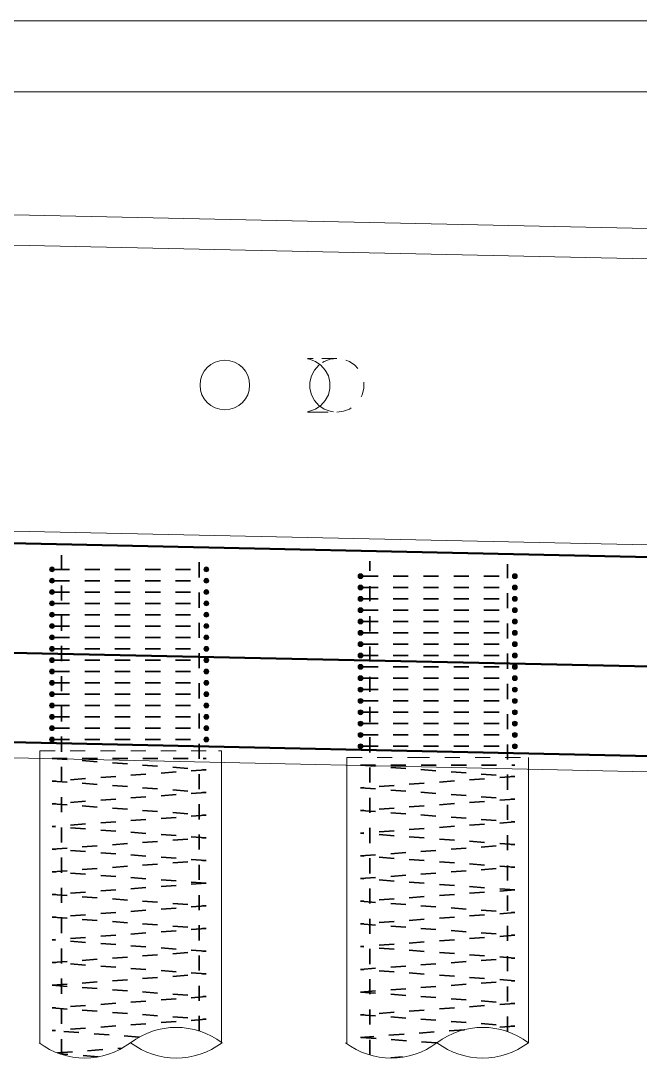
# Model space of a CAD drawing. Header units: metres. Extents: x 1110 to 1218, y -510 to 23.
# Drawn here: x 1173.52 to 1177.62, y 16.05 to 22.94 of the extents above; entities that cross this region are included whole.
import ezdxf

# ---------------------------------------------------------------- set-up
doc = ezdxf.new("R2010")
doc.units = ezdxf.units.M
doc.linetypes.add('JacobsDash', pattern=[0.0045, 0.003, -0.0015])
for name, color, linetype, lineweight in [('A-DETL', 7, 'Continuous', 13), ('A-DETL-GENF', 7, 'Continuous', 9), ('S-BEAM', 7, 'Continuous', 50), ('S-BEAM-HDLN', 7, 'JacobsDash', 18), ('S-FNDN', 7, 'Continuous', 50), ('S-FNDN-HDLN', 7, 'JacobsDash', 18)]:
    doc.layers.add(name, color=color, linetype=linetype, lineweight=lineweight)

# ---------------------------------------------------------------- blocks, each defined once
blk = doc.blocks.new('S_Det_Reinf_Bar Section_2D Grey - N32-6361576-DRG-2873072 - ELEVATION - ABUTMENT A Copy 1')
at = {"layer": 'A-DETL-GENF', "true_color": 0x808080}
blk.add_hatch(color=8, dxfattribs=at).paths.add_polyline_path([(1122.9541, 18.3196), (1122.9583, 18.3202), (1122.9621, 18.3218), (1122.9654, 18.3243), (1122.968, 18.3276), (1122.9696, 18.3315), (1122.9701, 18.3356), (1122.9696, 18.3398), (1122.968, 18.3436), (1122.9654, 18.347), (1122.9621, 18.3495), (1122.9583, 18.3511), (1122.9541, 18.3516), (1122.95, 18.3511), (1122.9461, 18.3495), (1122.9428, 18.347), (1122.9403, 18.3436), (1122.9387, 18.3398), (1122.9381, 18.3356), (1122.9387, 18.3315), (1122.9403, 18.3276), (1122.9428, 18.3243), (1122.9461, 18.3218), (1122.95, 18.3202)])
at = {"layer": 'A-DETL-GENF', "color": 8, "lineweight": 18, "true_color": 0x808080}
for start, end in [(0, 180), (180, 0)]:
    blk.add_arc((1122.9541, 18.3356), 0.016, start, end, dxfattribs=at)
blk = doc.blocks.new('S_Det_Reinf_Bar Section_2D Grey - N32-6361679-DRG-2873072 - ELEVATION - ABUTMENT A Copy 1')
at = {"layer": 'A-DETL-GENF', "true_color": 0x808080}
blk.add_hatch(color=8, dxfattribs=at).paths.add_polyline_path([(1123.9741, 18.3196), (1123.9783, 18.3202), (1123.9821, 18.3218), (1123.9854, 18.3243), (1123.988, 18.3276), (1123.9896, 18.3315), (1123.9901, 18.3356), (1123.9896, 18.3398), (1123.988, 18.3436), (1123.9854, 18.347), (1123.9821, 18.3495), (1123.9783, 18.3511), (1123.9741, 18.3516), (1123.97, 18.3511), (1123.9661, 18.3495), (1123.9628, 18.347), (1123.9603, 18.3436), (1123.9587, 18.3398), (1123.9581, 18.3356), (1123.9587, 18.3315), (1123.9603, 18.3276), (1123.9628, 18.3243), (1123.9661, 18.3218), (1123.97, 18.3202)])
at = {"layer": 'A-DETL-GENF', "color": 8, "lineweight": 18, "true_color": 0x808080}
for start, end in [(0, 180), (180, 0)]:
    blk.add_arc((1123.9741, 18.3356), 0.016, start, end, dxfattribs=at)
blk = doc.blocks.new('S_Det_Reinf_Bar Section_2D Grey - N32-V33-DRG-2873072 - ELEVATION - ABUTMENT A Copy 1')
at = {"layer": 'A-DETL-GENF', "true_color": 0x808080}
blk.add_hatch(color=8, dxfattribs=at).paths.add_polyline_path([(1135.3558, 18.8442), (1135.3599, 18.8447), (1135.3638, 18.8463), (1135.3671, 18.8488), (1135.3696, 18.8522), (1135.3712, 18.856), (1135.3718, 18.8602), (1135.3712, 18.8643), (1135.3696, 18.8682), (1135.3671, 18.8715), (1135.3638, 18.874), (1135.3599, 18.8756), (1135.3558, 18.8762), (1135.3516, 18.8756), (1135.3478, 18.874), (1135.3445, 18.8715), (1135.3414, 18.8669), (1135.3403, 18.8643), (1135.3398, 18.8602), (1135.3403, 18.856), (1135.3419, 18.8522), (1135.3445, 18.8488), (1135.3478, 18.8463), (1135.3516, 18.8447)])
at = {"layer": 'A-DETL-GENF', "color": 8, "lineweight": 18, "true_color": 0x808080}
for start, end in [(0, 180), (180, 0)]:
    blk.add_arc((1135.3558, 18.8602), 0.016, start, end, dxfattribs=at)
blk = doc.blocks.new('S_Det_Reinf_Bar Section_2D Grey - N32-V34-DRG-2873072 - ELEVATION - ABUTMENT A Copy 1')
at = {"layer": 'A-DETL-GENF', "true_color": 0x808080}
blk.add_hatch(color=8, dxfattribs=at).paths.add_polyline_path([(1136.3758, 18.8442), (1136.3799, 18.8447), (1136.3838, 18.8463), (1136.3871, 18.8488), (1136.3896, 18.8522), (1136.3912, 18.856), (1136.3918, 18.8602), (1136.3912, 18.8643), (1136.3885, 18.8697), (1136.3871, 18.8715), (1136.3838, 18.874), (1136.3799, 18.8756), (1136.3758, 18.8762), (1136.3716, 18.8756), (1136.3678, 18.874), (1136.3645, 18.8715), (1136.3619, 18.8682), (1136.3603, 18.8643), (1136.3598, 18.8602), (1136.3603, 18.856), (1136.3619, 18.8522), (1136.3645, 18.8488), (1136.3678, 18.8463), (1136.3716, 18.8447)])
at = {"layer": 'A-DETL-GENF', "color": 8, "lineweight": 18, "true_color": 0x808080}
for start, end in [(0, 180), (180, 0)]:
    blk.add_arc((1136.3758, 18.8602), 0.016, start, end, dxfattribs=at)
blk = doc.blocks.new('S_Det_Reinf_Bar Section_2D Grey - N32-V35-DRG-2873072 - ELEVATION - ABUTMENT A Copy 1')
at = {"layer": 'A-DETL-GENF', "true_color": 0x808080}
blk.add_hatch(color=8, dxfattribs=at).paths.add_polyline_path([(1137.3952, 18.1244), (1137.3993, 18.1249), (1137.4032, 18.1265), (1137.4065, 18.1291), (1137.409, 18.1324), (1137.4106, 18.1363), (1137.411, 18.1415), (1137.4106, 18.1445), (1137.409, 18.1484), (1137.4065, 18.1517), (1137.4032, 18.1543), (1137.3993, 18.1559), (1137.3952, 18.1564), (1137.391, 18.1559), (1137.3872, 18.1543), (1137.3838, 18.1517), (1137.3813, 18.1484), (1137.3797, 18.1445), (1137.3792, 18.1404), (1137.3797, 18.1363), (1137.3813, 18.1324), (1137.3838, 18.1291), (1137.3872, 18.1265), (1137.391, 18.1249)])
at = {"layer": 'A-DETL-GENF', "color": 8, "lineweight": 18, "true_color": 0x808080}
for start, end in [(0, 180), (180, 0)]:
    blk.add_arc((1137.3952, 18.1404), 0.016, start, end, dxfattribs=at)
blk = doc.blocks.new('S_Det_Reinf_Bar Section_2D Grey - N32-V36-DRG-2873072 - ELEVATION - ABUTMENT A Copy 1')
at = {"layer": 'A-DETL-GENF', "true_color": 0x808080}
blk.add_hatch(color=8, dxfattribs=at).paths.add_polyline_path([(1137.3952, 18.1994), (1137.3993, 18.1999), (1137.4032, 18.2015), (1137.4065, 18.2041), (1137.409, 18.2074), (1137.4109, 18.2133), (1137.4112, 18.2154), (1137.4106, 18.2195), (1137.409, 18.2234), (1137.4065, 18.2267), (1137.4032, 18.2293), (1137.3993, 18.2309), (1137.3952, 18.2314), (1137.391, 18.2309), (1137.3872, 18.2293), (1137.3838, 18.2267), (1137.3813, 18.2234), (1137.3797, 18.2195), (1137.3794, 18.2133), (1137.3797, 18.2113), (1137.3813, 18.2074), (1137.3838, 18.2041), (1137.3872, 18.2015), (1137.391, 18.1999)])
at = {"layer": 'A-DETL-GENF', "color": 8, "lineweight": 18, "true_color": 0x808080}
for start, end in [(0, 180), (180, 0)]:
    blk.add_arc((1137.3952, 18.2154), 0.016, start, end, dxfattribs=at)
blk = doc.blocks.new('S_Det_Reinf_Bar Section_2D Grey - N32-V37-DRG-2873072 - ELEVATION - ABUTMENT A Copy 1')
at = {"layer": 'A-DETL-GENF', "true_color": 0x808080}
blk.add_hatch(color=8, dxfattribs=at).paths.add_polyline_path([(1138.4152, 18.1994), (1138.4193, 18.1999), (1138.4232, 18.2015), (1138.4265, 18.2041), (1138.429, 18.2074), (1138.4309, 18.2133), (1138.4312, 18.2154), (1138.4306, 18.2195), (1138.429, 18.2234), (1138.4265, 18.2267), (1138.4232, 18.2293), (1138.4171, 18.2311), (1138.4152, 18.2314), (1138.411, 18.2309), (1138.4072, 18.2293), (1138.4038, 18.2267), (1138.4013, 18.2234), (1138.3997, 18.2195), (1138.3994, 18.2133), (1138.3997, 18.2113), (1138.4013, 18.2074), (1138.4038, 18.2041), (1138.4072, 18.2015), (1138.411, 18.1999)])
at = {"layer": 'A-DETL-GENF', "color": 8, "lineweight": 18, "true_color": 0x808080}
for start, end in [(0, 180), (180, 0)]:
    blk.add_arc((1138.4152, 18.2154), 0.016, start, end, dxfattribs=at)
blk = doc.blocks.new('CS_DET_Pile-Column_BreakLine - CS_Tubular BreakLine-6356722-DRG-2873072 - ELEVATION - ABUTMENT A Copy 1')
at = {"layer": 'A-DETL-GENF', "lineweight": 18}
for centre, start, end in [((1113.8524, 15.7794), 52.95733, 127.04267), ((1113.2474, 16.581), 232.95733, 307.04267), ((1113.8524, 16.581), 232.95733, 307.04267)]:
    blk.add_arc(centre, 0.5021, start, end, dxfattribs=at)
blk = doc.blocks.new('T2DExtentArrowReinf_v1 - Extent-9233316-DRG-2873072 - ELEVATION - ABUTMENT A Copy 1')
at = {"layer": 'A-DETL-GENF'}
blk.add_line((1112.6613, 22.4672), (1142.8289, 22.4672), dxfattribs=at)
blk = doc.blocks.new('T2DExtentArrowReinf_v1 - Extent-9233357-DRG-2873072 - ELEVATION - ABUTMENT A Copy 1')
at = {"layer": 'A-DETL-GENF'}
blk.add_line((1112.6613, 22.9372), (1142.8289, 22.9372), dxfattribs=at)

msp = doc.modelspace()

# ---------------------------------------------------------------- linework, layer by layer
at = {"layer": 'A-DETL'}
msp.add_line((1164.7397, 21.8428), (1181.4892, 21.4804), dxfattribs=at)
at = {"layer": 'A-DETL', "lineweight": 50}
for p, q in [((1181.3942, 19.3111), (1171.5356, 19.5244)), ((1181.3257, 18.5884), (1172.1883, 18.7862)), ((1171.5356, 18.2091), (1181.3657, 17.9964))]:
    msp.add_line(p, q, dxfattribs=at)
at = {"layer": 'A-DETL', "color": 8, "linetype": 'JacobsDash', "lineweight": 35, "true_color": 0x808080}
for p, q in [((1173.7901, 16.1042), (1173.7901, 19.4102)), ((1174.7001, 16.2569), (1174.7001, 19.3902)), ((1173.7435, 19.3102), (1174.7315, 19.3102)), ((1175.8295, 16.1002), (1175.8295, 19.3654)), ((1176.7395, 16.253), (1176.7395, 19.3454)), ((1173.7435, 19.2352), (1174.7315, 19.2352)), ((1175.7829, 19.2654), (1176.7709, 19.2654)), ((1175.7829, 19.1904), (1176.7709, 19.1904)), ((1173.7435, 19.1602), (1174.7315, 19.1602)), ((1175.7829, 19.1154), (1176.7709, 19.1154)), ((1173.7435, 19.0852), (1174.7315, 19.0852)), ((1175.7829, 19.0404), (1176.7709, 19.0404)), ((1173.7435, 19.0102), (1174.7315, 19.0102)), ((1175.7829, 18.9654), (1176.7709, 18.9654)), ((1173.7435, 18.9352), (1174.7315, 18.9352)), ((1175.7829, 18.8904), (1176.7709, 18.8904)), ((1173.7435, 18.8602), (1174.7315, 18.8602)), ((1173.7435, 18.7852), (1174.7315, 18.7852)), ((1175.7829, 18.8154), (1176.7709, 18.8154)), ((1173.7435, 18.7102), (1174.7315, 18.7102)), ((1175.7829, 18.7404), (1176.7709, 18.7404)), ((1173.7435, 18.6352), (1174.7315, 18.6352)), ((1175.7829, 18.6654), (1176.7709, 18.6654)), ((1173.7435, 18.5602), (1174.7315, 18.5602)), ((1175.7829, 18.5904), (1176.7709, 18.5904)), ((1173.7435, 18.4852), (1174.7315, 18.4852)), ((1175.7829, 18.5154), (1176.7709, 18.5154)), ((1173.7435, 18.4102), (1174.7315, 18.4102)), ((1175.7829, 18.4404), (1176.7709, 18.4404)), ((1173.7435, 18.3352), (1174.7315, 18.3352)), ((1175.7829, 18.3654), (1176.7709, 18.3654)), ((1175.7829, 18.2904), (1176.7709, 18.2904)), ((1173.7435, 18.2602), (1174.7315, 18.2602)), ((1175.7829, 18.2154), (1176.7709, 18.2154)), ((1173.7435, 18.1852), (1174.7315, 18.1852)), ((1175.7829, 18.1404), (1176.7709, 18.1404)), ((1173.7275, 18.0602), (1174.7475, 17.9852)), ((1173.7275, 18.0602), (1174.7475, 18.0602)), ((1175.7669, 18.0154), (1176.7869, 17.9404)), ((1175.7669, 18.0154), (1176.7869, 18.0154)), ((1174.7475, 17.9852), (1173.7275, 17.9102)), ((1176.7869, 17.9404), (1175.7669, 17.8654)), ((1173.7275, 17.9102), (1174.7475, 17.8352)), ((1175.7669, 17.8654), (1176.7869, 17.7904)), ((1174.7475, 17.8352), (1173.7275, 17.7602)), ((1176.7869, 17.7904), (1175.7669, 17.7154)), ((1173.7275, 17.7602), (1174.7475, 17.6852)), ((1175.7669, 17.7154), (1176.7869, 17.6404)), ((1174.7475, 17.6852), (1173.7275, 17.6102)), ((1174.7475, 17.5352), (1173.7275, 17.6102)), ((1176.7869, 17.6404), (1175.7669, 17.5654)), ((1173.7275, 17.4602), (1174.7475, 17.5352)), ((1176.7869, 17.4904), (1175.7669, 17.5654)), ((1174.7475, 17.3852), (1173.7275, 17.4602)), ((1175.7669, 17.4154), (1176.7869, 17.4904)), ((1173.7275, 17.3102), (1174.7475, 17.3852)), ((1176.7869, 17.3404), (1175.7669, 17.4154)), ((1174.7475, 17.2352), (1173.7275, 17.3102)), ((1175.7669, 17.2654), (1176.7869, 17.3404)), ((1174.7475, 17.2352), (1173.7275, 17.1602)), ((1176.7869, 17.1904), (1175.7669, 17.2654)), ((1176.7869, 17.1904), (1175.7669, 17.1154)), ((1173.7275, 17.1602), (1174.7475, 17.0852)), ((1175.7669, 17.1154), (1176.7869, 17.0404)), ((1174.7475, 17.0852), (1173.7275, 17.0102)), ((1176.7869, 17.0404), (1175.7669, 16.9654)), ((1173.7275, 17.0102), (1174.7475, 16.9352)), ((1175.7669, 16.9654), (1176.7869, 16.8904)), ((1174.7475, 16.9352), (1173.7275, 16.8602)), ((1176.7869, 16.8904), (1175.7669, 16.8154)), ((1174.7475, 16.7852), (1173.7275, 16.8602)), ((1173.7275, 16.7102), (1174.7475, 16.7852)), ((1176.7869, 16.7404), (1175.7669, 16.8154)), ((1174.7475, 16.6352), (1173.7275, 16.7102)), ((1175.7669, 16.6654), (1176.7869, 16.7404)), ((1173.7275, 16.5602), (1174.7475, 16.6352)), ((1176.7869, 16.5904), (1175.7669, 16.6654)), ((1173.7275, 16.5602), (1174.7475, 16.4852)), ((1175.7669, 16.5154), (1176.7869, 16.5904)), ((1174.7475, 16.4852), (1173.7275, 16.4102)), ((1175.7669, 16.5154), (1176.7869, 16.4404)), ((1173.7275, 16.4102), (1174.7475, 16.3352)), ((1176.7869, 16.4404), (1175.7669, 16.3654)), ((1174.7475, 16.3352), (1173.7275, 16.2602)), ((1175.7669, 16.3654), (1176.7869, 16.2904)), ((1176.4538, 16.2659), (1175.7669, 16.2154)), ((1176.7869, 16.2904), (1176.6236, 16.2784)), ((1174.3043, 16.2177), (1173.7275, 16.2602)), ((1176.2695, 16.1784), (1175.7669, 16.2154)), ((1173.7632, 16.1128), (1174.1908, 16.1442)), ((1174.0323, 16.0877), (1173.7839, 16.106)), ((1175.9676, 16.0802), (1176.0453, 16.0859))]:
    msp.add_line(p, q, dxfattribs=at)
at = {"layer": 'A-DETL', "lineweight": 18}
msp.add_circle((1174.8698, 20.5292), 0.164, dxfattribs=at)
at = {"layer": 'S-BEAM', "lineweight": 13}
for p, q in [((1181.4892, 21.2804), (1164.7374, 21.6428)), ((1175.4541, 20.705), (1175.4156, 20.705)), ((1175.4156, 20.35), (1175.4541, 20.35)), ((1164.7373, 19.7524), (1181.4882, 19.3899)), ((1181.4881, 17.8896), (1164.7373, 18.252))]:
    msp.add_line(p, q, dxfattribs=at)
at = {"layer": 'S-BEAM', "lineweight": 13, "flags": 128}
for points in [[(1175.4159, 20.7025), (1175.4291, 20.6998), (1175.4697, 20.6847), (1175.5054, 20.6604), (1175.5342, 20.6283), (1175.5544, 20.5904), (1175.5648, 20.5489), (1175.5648, 20.5061), (1175.5544, 20.4646), (1175.5342, 20.4267), (1175.5054, 20.3946), (1175.4697, 20.3703), (1175.4291, 20.3552), (1175.4159, 20.3525)], [(1175.4977, 20.6659), (1175.491, 20.6604), (1175.4622, 20.6283), (1175.442, 20.5904), (1175.4316, 20.5489), (1175.4316, 20.5061), (1175.442, 20.4646), (1175.4622, 20.4267), (1175.491, 20.3946), (1175.4977, 20.3891)]]:
    msp.add_lwpolyline(points, dxfattribs=at)
at = {"layer": 'S-BEAM-HDLN', "color": 8, "lineweight": 13, "true_color": 0x808080}
for p, q in [((1175.6104, 20.705), (1175.4541, 20.705)), ((1175.4541, 20.35), (1175.6104, 20.35))]:
    msp.add_line(p, q, dxfattribs=at)
at = {"layer": 'S-BEAM-HDLN', "color": 8, "lineweight": 13, "true_color": 0x808080, "flags": 128}
for points in [[(1175.6104, 20.705), (1175.5673, 20.6998), (1175.5267, 20.6847), (1175.4977, 20.6659)], [(1175.6104, 20.35), (1175.6535, 20.3552), (1175.6941, 20.3703), (1175.7298, 20.3946), (1175.7586, 20.4267), (1175.7788, 20.4646), (1175.7892, 20.5061), (1175.7892, 20.5489), (1175.7788, 20.5904), (1175.7586, 20.6283), (1175.7298, 20.6604), (1175.6941, 20.6847), (1175.6535, 20.6998), (1175.6104, 20.705)], [(1175.4977, 20.3891), (1175.5267, 20.3703), (1175.5673, 20.3552), (1175.6104, 20.35)]]:
    msp.add_lwpolyline(points, dxfattribs=at)
at = {"layer": 'S-FNDN', "lineweight": 13}
for p, q in [((1173.6474, 18.0592), (1173.6474, 16.1762)), ((1174.8474, 16.1827), (1174.8474, 18.0333)), ((1175.6769, 18.0153), (1175.6769, 16.174)), ((1176.8769, 16.1804), (1176.8769, 17.9894))]:
    msp.add_line(p, q, dxfattribs=at)
at = {"layer": 'S-FNDN-HDLN', "lineweight": 13}
for p, q in [((1173.6474, 18.1102), (1173.6474, 18.0593)), ((1173.6474, 18.1102), (1174.8276, 18.1102)), ((1174.8276, 18.1102), (1174.8474, 18.1102)), ((1174.8474, 18.0333), (1174.8474, 18.1102)), ((1175.6769, 18.0654), (1175.6769, 18.0154)), ((1175.6769, 18.0654), (1176.1239, 18.0654)), ((1176.1239, 18.0654), (1176.8769, 18.0654)), ((1176.8769, 17.9894), (1176.8769, 18.0654))]:
    msp.add_line(p, q, dxfattribs=at)

# ---------------------------------------------------------------- block references
at = {"layer": 'A-DETL-GENF'}
for name, p in [('T2DExtentArrowReinf_v1 - Extent-9233357-DRG-2873072 - ELEVATION - ABUTMENT A Copy 1', (38.3718, 0)), ('T2DExtentArrowReinf_v1 - Extent-9233316-DRG-2873072 - ELEVATION - ABUTMENT A Copy 1', (38.3718, 0)), ('CS_DET_Pile-Column_BreakLine - CS_Tubular BreakLine-6356722-DRG-2873072 - ELEVATION - ABUTMENT A Copy 1', (60.6964, 0)), ('CS_DET_Pile-Column_BreakLine - CS_Tubular BreakLine-6356722-DRG-2873072 - ELEVATION - ABUTMENT A Copy 1', (62.7224, 0))]:
    msp.add_blockref(name, p, dxfattribs=at)
at = {"layer": 'A-DETL-GENF', "color": 8, "true_color": 0x808080}
for name, p in [('S_Det_Reinf_Bar Section_2D Grey - N32-6361576-DRG-2873072 - ELEVATION - ABUTMENT A Copy 1', (50.7734, 0.9745)), ('S_Det_Reinf_Bar Section_2D Grey - N32-6361679-DRG-2873072 - ELEVATION - ABUTMENT A Copy 1', (50.7734, 0.9745)), ('S_Det_Reinf_Bar Section_2D Grey - N32-6361576-DRG-2873072 - ELEVATION - ABUTMENT A Copy 1', (50.7734, 0.8995)), ('S_Det_Reinf_Bar Section_2D Grey - N32-6361679-DRG-2873072 - ELEVATION - ABUTMENT A Copy 1', (50.7734, 0.8995)), ('S_Det_Reinf_Bar Section_2D Grey - N32-6361576-DRG-2873072 - ELEVATION - ABUTMENT A Copy 1', (52.8128, 0.9298)), ('S_Det_Reinf_Bar Section_2D Grey - N32-6361679-DRG-2873072 - ELEVATION - ABUTMENT A Copy 1', (52.8128, 0.9298)), ('S_Det_Reinf_Bar Section_2D Grey - N32-6361576-DRG-2873072 - ELEVATION - ABUTMENT A Copy 1', (50.7734, 0.8245)), ('S_Det_Reinf_Bar Section_2D Grey - N32-6361679-DRG-2873072 - ELEVATION - ABUTMENT A Copy 1', (50.7734, 0.8245)), ('S_Det_Reinf_Bar Section_2D Grey - N32-6361576-DRG-2873072 - ELEVATION - ABUTMENT A Copy 1', (52.8128, 0.8548)), ('S_Det_Reinf_Bar Section_2D Grey - N32-6361679-DRG-2873072 - ELEVATION - ABUTMENT A Copy 1', (52.8128, 0.8548)), ('S_Det_Reinf_Bar Section_2D Grey - N32-6361576-DRG-2873072 - ELEVATION - ABUTMENT A Copy 1', (50.7734, 0.7495)), ('S_Det_Reinf_Bar Section_2D Grey - N32-6361679-DRG-2873072 - ELEVATION - ABUTMENT A Copy 1', (50.7734, 0.7495)), ('S_Det_Reinf_Bar Section_2D Grey - N32-6361576-DRG-2873072 - ELEVATION - ABUTMENT A Copy 1', (52.8128, 0.7798)), ('S_Det_Reinf_Bar Section_2D Grey - N32-6361679-DRG-2873072 - ELEVATION - ABUTMENT A Copy 1', (52.8128, 0.7798)), ('S_Det_Reinf_Bar Section_2D Grey - N32-6361576-DRG-2873072 - ELEVATION - ABUTMENT A Copy 1', (50.7734, 0.6745)), ('S_Det_Reinf_Bar Section_2D Grey - N32-6361679-DRG-2873072 - ELEVATION - ABUTMENT A Copy 1', (50.7734, 0.6745)), ('S_Det_Reinf_Bar Section_2D Grey - N32-6361576-DRG-2873072 - ELEVATION - ABUTMENT A Copy 1', (52.8128, 0.7048)), ('S_Det_Reinf_Bar Section_2D Grey - N32-6361679-DRG-2873072 - ELEVATION - ABUTMENT A Copy 1', (52.8128, 0.7048)), ('S_Det_Reinf_Bar Section_2D Grey - N32-6361576-DRG-2873072 - ELEVATION - ABUTMENT A Copy 1', (52.8128, 0.6298)), ('S_Det_Reinf_Bar Section_2D Grey - N32-6361679-DRG-2873072 - ELEVATION - ABUTMENT A Copy 1', (52.8128, 0.6298)), ('S_Det_Reinf_Bar Section_2D Grey - N32-6361576-DRG-2873072 - ELEVATION - ABUTMENT A Copy 1', (50.7734, 0.5995)), ('S_Det_Reinf_Bar Section_2D Grey - N32-6361679-DRG-2873072 - ELEVATION - ABUTMENT A Copy 1', (50.7734, 0.5995)), ('S_Det_Reinf_Bar Section_2D Grey - N32-6361576-DRG-2873072 - ELEVATION - ABUTMENT A Copy 1', (52.8128, 0.5548)), ('S_Det_Reinf_Bar Section_2D Grey - N32-6361679-DRG-2873072 - ELEVATION - ABUTMENT A Copy 1', (52.8128, 0.5548)), ('S_Det_Reinf_Bar Section_2D Grey - N32-V33-DRG-2873072 - ELEVATION - ABUTMENT A Copy 1', (38.3718, 0)), ('S_Det_Reinf_Bar Section_2D Grey - N32-V34-DRG-2873072 - ELEVATION - ABUTMENT A Copy 1', (38.3718, 0)), ('S_Det_Reinf_Bar Section_2D Grey - N32-6361576-DRG-2873072 - ELEVATION - ABUTMENT A Copy 1', (52.8128, 0.4798)), ('S_Det_Reinf_Bar Section_2D Grey - N32-6361679-DRG-2873072 - ELEVATION - ABUTMENT A Copy 1', (52.8128, 0.4798)), ('S_Det_Reinf_Bar Section_2D Grey - N32-6361576-DRG-2873072 - ELEVATION - ABUTMENT A Copy 1', (50.7734, 0.4495)), ('S_Det_Reinf_Bar Section_2D Grey - N32-6361679-DRG-2873072 - ELEVATION - ABUTMENT A Copy 1', (50.7734, 0.4495)), ('S_Det_Reinf_Bar Section_2D Grey - N32-6361576-DRG-2873072 - ELEVATION - ABUTMENT A Copy 1', (52.8128, 0.4048)), ('S_Det_Reinf_Bar Section_2D Grey - N32-6361679-DRG-2873072 - ELEVATION - ABUTMENT A Copy 1', (52.8128, 0.4048)), ('S_Det_Reinf_Bar Section_2D Grey - N32-6361576-DRG-2873072 - ELEVATION - ABUTMENT A Copy 1', (50.7734, 0.3745)), ('S_Det_Reinf_Bar Section_2D Grey - N32-6361679-DRG-2873072 - ELEVATION - ABUTMENT A Copy 1', (50.7734, 0.3745)), ('S_Det_Reinf_Bar Section_2D Grey - N32-6361576-DRG-2873072 - ELEVATION - ABUTMENT A Copy 1', (52.8128, 0.3298)), ('S_Det_Reinf_Bar Section_2D Grey - N32-6361679-DRG-2873072 - ELEVATION - ABUTMENT A Copy 1', (52.8128, 0.3298)), ('S_Det_Reinf_Bar Section_2D Grey - N32-6361576-DRG-2873072 - ELEVATION - ABUTMENT A Copy 1', (50.7734, 0.2995)), ('S_Det_Reinf_Bar Section_2D Grey - N32-6361679-DRG-2873072 - ELEVATION - ABUTMENT A Copy 1', (50.7734, 0.2995)), ('S_Det_Reinf_Bar Section_2D Grey - N32-6361576-DRG-2873072 - ELEVATION - ABUTMENT A Copy 1', (50.7734, 0.2245)), ('S_Det_Reinf_Bar Section_2D Grey - N32-6361679-DRG-2873072 - ELEVATION - ABUTMENT A Copy 1', (50.7734, 0.2245)), ('S_Det_Reinf_Bar Section_2D Grey - N32-6361576-DRG-2873072 - ELEVATION - ABUTMENT A Copy 1', (52.8128, 0.2548)), ('S_Det_Reinf_Bar Section_2D Grey - N32-6361679-DRG-2873072 - ELEVATION - ABUTMENT A Copy 1', (52.8128, 0.2548)), ('S_Det_Reinf_Bar Section_2D Grey - N32-6361576-DRG-2873072 - ELEVATION - ABUTMENT A Copy 1', (50.7734, 0.1495)), ('S_Det_Reinf_Bar Section_2D Grey - N32-6361679-DRG-2873072 - ELEVATION - ABUTMENT A Copy 1', (50.7734, 0.1495)), ('S_Det_Reinf_Bar Section_2D Grey - N32-6361576-DRG-2873072 - ELEVATION - ABUTMENT A Copy 1', (52.8128, 0.1798)), ('S_Det_Reinf_Bar Section_2D Grey - N32-6361679-DRG-2873072 - ELEVATION - ABUTMENT A Copy 1', (52.8128, 0.1798)), ('S_Det_Reinf_Bar Section_2D Grey - N32-6361576-DRG-2873072 - ELEVATION - ABUTMENT A Copy 1', (50.7734, 0.0745)), ('S_Det_Reinf_Bar Section_2D Grey - N32-6361679-DRG-2873072 - ELEVATION - ABUTMENT A Copy 1', (50.7734, 0.0745)), ('S_Det_Reinf_Bar Section_2D Grey - N32-6361576-DRG-2873072 - ELEVATION - ABUTMENT A Copy 1', (52.8128, 0.1048)), ('S_Det_Reinf_Bar Section_2D Grey - N32-6361679-DRG-2873072 - ELEVATION - ABUTMENT A Copy 1', (52.8128, 0.1048)), ('S_Det_Reinf_Bar Section_2D Grey - N32-6361576-DRG-2873072 - ELEVATION - ABUTMENT A Copy 1', (50.7734, -0.0005)), ('S_Det_Reinf_Bar Section_2D Grey - N32-6361679-DRG-2873072 - ELEVATION - ABUTMENT A Copy 1', (50.7734, -0.0005)), ('S_Det_Reinf_Bar Section_2D Grey - N32-6361576-DRG-2873072 - ELEVATION - ABUTMENT A Copy 1', (52.8128, 0.0298)), ('S_Det_Reinf_Bar Section_2D Grey - N32-6361679-DRG-2873072 - ELEVATION - ABUTMENT A Copy 1', (52.8128, 0.0298)), ('S_Det_Reinf_Bar Section_2D Grey - N32-6361576-DRG-2873072 - ELEVATION - ABUTMENT A Copy 1', (50.7734, -0.0755)), ('S_Det_Reinf_Bar Section_2D Grey - N32-6361679-DRG-2873072 - ELEVATION - ABUTMENT A Copy 1', (50.7734, -0.0755)), ('S_Det_Reinf_Bar Section_2D Grey - N32-6361576-DRG-2873072 - ELEVATION - ABUTMENT A Copy 1', (52.8128, -0.0452)), ('S_Det_Reinf_Bar Section_2D Grey - N32-6361679-DRG-2873072 - ELEVATION - ABUTMENT A Copy 1', (52.8128, -0.0452)), ('S_Det_Reinf_Bar Section_2D Grey - N32-6361576-DRG-2873072 - ELEVATION - ABUTMENT A Copy 1', (50.7734, -0.1505)), ('S_Det_Reinf_Bar Section_2D Grey - N32-6361679-DRG-2873072 - ELEVATION - ABUTMENT A Copy 1', (50.7734, -0.1505)), ('S_Det_Reinf_Bar Section_2D Grey - N32-V36-DRG-2873072 - ELEVATION - ABUTMENT A Copy 1', (38.3718, 0)), ('S_Det_Reinf_Bar Section_2D Grey - N32-V37-DRG-2873072 - ELEVATION - ABUTMENT A Copy 1', (38.3718, 0)), ('S_Det_Reinf_Bar Section_2D Grey - N32-V35-DRG-2873072 - ELEVATION - ABUTMENT A Copy 1', (38.3718, 0)), ('S_Det_Reinf_Bar Section_2D Grey - N32-6361679-DRG-2873072 - ELEVATION - ABUTMENT A Copy 1', (52.8128, -0.1952))]:
    msp.add_blockref(name, p, dxfattribs=at)

doc.saveas('drawing.dxf')
